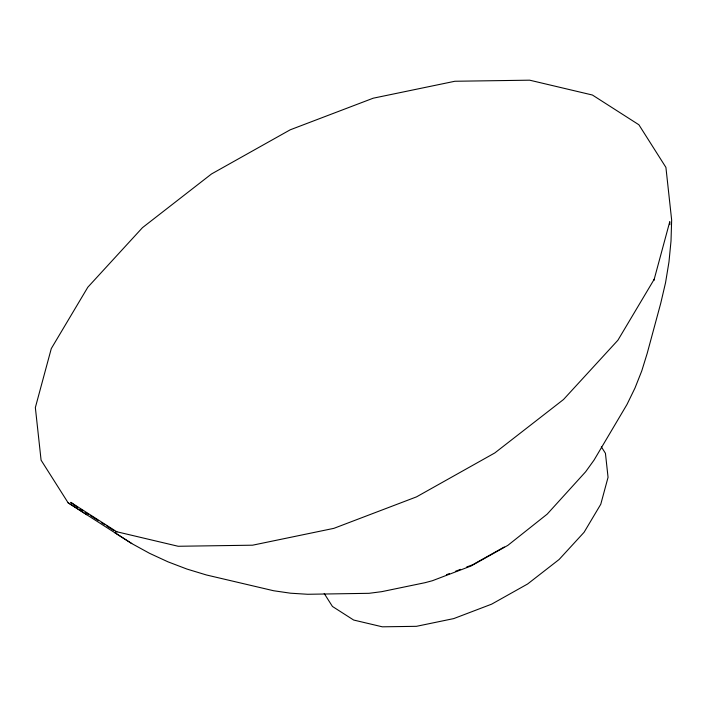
<?xml version="1.0" encoding="UTF-8"?>
<svg xmlns="http://www.w3.org/2000/svg" width="707" height="707" viewBox="0 0 707 707"><rect width="100%" height="100%" fill="white"/><g stroke="black" fill="none" stroke-linecap="round" stroke-linejoin="round"><path stroke-width="1.06" d="M473.637 564.195L504.268 547.006M446.435 574.729L449.458 573.571M455.52 571.265L460.566 569.347M466.62 567.041L472.683 564.734M68.111 502.792L131.767 543.559L149.584 553.334L167.992 561.835L186.931 569.055L206.356 574.959L273.627 590.743L290.586 593.208L307.686 594.278L369.01 593.314L381.727 591.662L424.987 582.701L432.375 580.73L471.109 565.971L507.838 545.371L547.191 514.13L585.643 471.772L594.039 460.107L626.994 404.457L635.01 387.984L641.753 370.945L647.188 353.394L660.753 303.215L665.552 282.676L668.972 261.926L671.014 241.007L671.65 219.992L665.914 167.391L638.889 124.768L592.413 95.021L529.658 80.183L454.893 81.261L373.225 98.193L290.206 129.814L211.508 173.966L142.478 227.654L87.836 287.21L51.293 348.569L35.35 407.568L41.086 460.169L68.111 502.792L86.784 514.758M80.28 509.04L82.993 510.781M85.759 512.54L88.49 514.298M90.284 515.456L98.529 520.723M101.26 522.482L104.919 524.824M106.739 525.973L110.407 528.332M111.308 528.898L114.066 530.674M114.587 532.539L131.767 543.559M77.54 507.29L70.762 502.341L116.894 531.858L115.709 531.505L178.173 546.272L252.585 545.194L333.872 528.35L416.494 496.88L494.82 452.931L563.523 399.499L617.909 340.226L654.275 279.15L653.948 280.211L669.776 221.662L669.874 224.658M601.321 446.806L605.431 453.293L608.055 477.313L600.773 504.25L584.088 532.274L559.131 559.476L527.608 583.991L491.665 604.149L453.753 618.59L416.458 626.322L382.319 626.817L353.659 620.039L332.44 606.456L324.204 593.482"/></g></svg>
